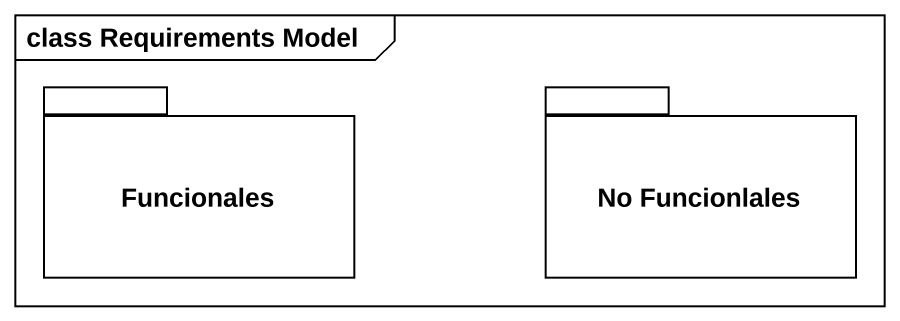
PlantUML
@startuml
mainframe class Requirements Model
package Funcionales {
}
package "No Funcionlales" as No_Funcionlales {
}
@enduml
